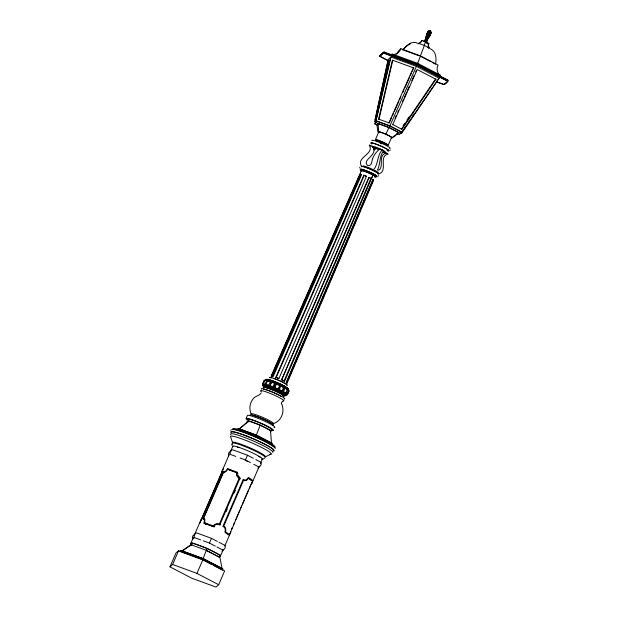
<?xml version="1.0" encoding="UTF-8"?>
<svg xmlns="http://www.w3.org/2000/svg" width="618" height="618" viewBox="0 0 618 618"><rect width="100%" height="100%" fill="white"/><g stroke="black" fill="none" stroke-linecap="round" stroke-linejoin="round"><path stroke-width="0.93" d="M378.116 123.662L378.703 131.441L377.922 132.152L376.941 124.72L378.116 123.662L388.931 127.632L398.587 132.654L391.542 138.138L395.311 135.759L398.587 132.654M280.441 384.527L281.09 384.574L280.811 385.678L284.095 387.749L282.596 391.209L281.09 392.538C273.975 391.325 279.622 388.66 280.054 384.087L276.841 382.666L274.029 389.348A10.753 1.197 23.4 0 1 284.195 395.149M384.798 52.175L383.708 52.198L383.284 52.939L417.351 65.493L417.807 64.28M274.029 389.348C271.518 388.575 274.608 381.113 276.864 382.805L274.029 389.348A10.753 1.197 23.4 0 0 264.604 386.883M447.247 79.614L447.849 80.101C448.707 83.399 438.587 87.849 447.857 81.221L417.413 65.361L383.276 52.847L379.661 56.362L383.338 53.024M424.211 45.91L420.271 56.184L430.468 61.499M444.35 83.801L444.095 84.627L436.833 82.009M359.691 167.887L359.823 167.277M387.857 61.653L375.219 119.575L376.331 118.571L390.128 59.598L387.857 61.653L389.68 62.078M376.285 118.841L388.714 61.854L390.421 60.317M417.59 63.461L420.541 55.937L400.889 48.737L398.757 50.661L396.493 54.16M390.908 57.01L388.15 59.506L374.485 122.125L375.991 120.757L390.908 57.01L416.416 66.358L439.159 78.208L402.31 132.322L400.804 133.689L402.928 130.522M391.573 117.721L389.232 122.959L378.61 119.119L392.407 60.155L413.759 67.926L412.198 71.418M392.801 60.24L378.996 119.204L378.61 119.119M427.988 44.99L428.853 43.461L421.986 40.44L420.271 42.75M204.689 519.182L203.623 518.409L223.561 472.337L225.794 471.712L227.71 469.325L235.497 472.113L236.655 472.608L236.679 475.698L237.891 477.32L240.302 478.85M201.035 519.947L222.271 471.696L224.249 472.422M428.683 48.606L429.301 48.042L424.195 45.377L425.617 41.769M204.002 523.176L204.473 520.209L203.083 518.842L223.446 471.789L225.67 471.233L227.579 468.676L237.42 472.283L236.957 473.851L237.273 475.489L240.124 477.899L219.761 524.952L217.845 524.28L216.084 524.466L214.662 525.37L213.836 526.783L204.002 523.176L205.786 524.458M213.627 526.706L206.466 524.079L204.597 522.735L204.944 519.9L203.623 518.409M193.403 538.572L194.485 537.59A3.098 2.588 -76.4 0 1 196.524 532.87L211.503 538.355L209.456 543.083L203.291 540.82M235.744 456.401L230.452 454.462A3.098 2.588 -76.4 0 1 232.499 449.742L247.47 455.227L245.431 459.954L240.147 458.015M421.986 40.44L420.711 42.348L417.838 43.839M251.472 483.94L252.762 480.449L249.602 478.177L248.366 477.498L246.404 479.838L244.975 480.047L243.237 479.383L222.874 526.436C225.246 527.131 225.879 529.997 224.782 531.998L229.232 535.188L229.95 533.458M252.183 482.21L250.723 485.269M203.129 558.664L206.335 550.337L191.093 544.752L181.862 550.87L203.129 558.664L222.094 568.552L219.931 557.421L206.335 550.337M426.922 42.874L425.393 41.978L426.806 38.602A27.988 1.406 -66.3 0 0 429.456 32.584L430.035 31.062A1.854 1.846 47.8 0 1 430.978 33.488A27.988 27.771 47.8 0 1 427.702 39.127A4.535 4.504 47.8 0 0 426.922 42.874L426.605 42.851M260.255 425.169L256.292 435.165L239.236 428.907L248.776 420.958L260.255 425.169L270.491 430.499L271.503 443.091L257.142 435.605M400.889 48.737C399.869 51.966 396.586 54.369 393.257 54.538M200.611 521.244L200.162 522.565M287.169 383.044L373.62 180.193L373.009 179.583L286.458 382.341L287.169 383.044L286.258 382.658L372.839 179.861L372.291 179.32M288.173 379.691L289.286 377.019M290.066 375.257L292.314 369.927M293.086 368.158L294.207 365.493M294.979 363.724L296.099 361.059M296.872 359.29L301.012 349.533M301.785 347.764L302.905 345.099M303.677 343.33L309.718 329.139M310.483 327.37L315.775 314.948M316.91 312.291L317.66 310.514M318.424 308.745L319.552 306.08M320.317 304.311L324.473 294.554M325.238 292.785L326.366 290.12M327.123 288.351L328.258 285.686M329.015 283.917L333.179 274.16M333.929 272.391L335.064 269.734M335.821 267.965L349.78 235.219M350.537 233.449L351.673 230.8M352.422 229.023L360.348 210.444M361.105 208.675L362.233 206.018M362.99 204.249L369.031 190.089M369.788 188.32L370.916 185.663M371.673 183.894L373.179 180.356M388.081 60.749L379.63 56.083L383.708 52.198L417.706 64.666L448.027 80.464M284.01 381.043L370.9 178.471L371.441 178.617L372.986 175.041L284.635 381.221L281.646 379.838L286.211 369.232M286.976 367.463L310.97 311.781M311.735 310.012L368.869 177.436L371.441 178.617M281.646 379.838L369.147 177.451M169.973 566.86L175.945 553.056L178.587 550.669L202.928 559.591L224.635 570.908L218.664 584.713L216.03 587.1L191.68 578.178L169.973 566.86L172.607 564.473L178.587 550.669M213.403 565.385L222.472 570.113L222.998 568.884L203.222 558.579L181.051 550.445L180.518 551.673L201.808 559.483M271.935 444.512L272.414 443.423L256.393 435.072L238.432 428.49L237.953 429.58L240.649 430.568M190.8 543.353L193.419 537.297M194.168 535.567L201.275 519.135M222.271 471.696L221.908 471.457L229.456 454.014M230.591 451.395L232.855 446.165M199.923 523.106L222.804 469.827M190.298 545.787L192.461 543.013L207.138 548.398L220.224 555.219L219.359 557.212L206.273 550.399L207.138 548.398M246.134 418.486L247.47 415.404A14.94 1.669 23.4 0 1 264.249 420.974A14.94 1.669 23.4 0 1 273.967 427.517M191.595 545.014L192.461 543.013M377.281 125.23L374.802 123.94L376.841 121.198L389.803 125.948L401.36 131.974L399.321 134.709L396.725 133.758M265.918 387.262L263.314 386.165L262.611 384.041L264.102 380.58L266.52 379.352L267.71 379.761L266.188 379.475L265.871 380.201L264.898 380.286L263.399 383.747L263.979 384.574L265.632 384.883L265.601 386.204L266.968 386.76M265.122 387.44L263.407 386.343L262.704 384.241L264.203 380.781M262.611 384.041L264.527 380.279M374.802 123.94L376.841 121.198M265.84 379.467L265.13 380.472L265.524 380.194M265.222 380.665L266.234 379.792M262.928 385.57L263.631 384.566L263.029 383.739M266.597 387.131L264.017 385.902L263.979 384.574M264.295 387.138L264.265 385.864M265.632 384.883L265.176 384.079L266.667 380.618L267.524 380.51L267.841 379.784L269.154 380.039M264.782 386.219L264.79 387.471M265.964 384.296L267.463 380.835L270.931 381.569L271.673 380.657L273.017 381.275L272.26 381.206L271.402 382.14L269.904 385.601L270.182 387.826L266.296 386.389L265.964 384.296L268.822 385.215L268.838 387.208M268.266 380.711L269.131 379.846L271.673 380.657M361.329 170.761L271.078 376.254M268.822 385.215L270.321 381.754L270.931 381.569M375.443 139.629L378.741 132.005M269.293 387.509L272.129 380.958M273.04 388.938L275.875 382.387M366.482 176.261L278.896 378.61L276.184 377.536L275.806 377.266L363.847 175.218L366.505 176.377L363.847 175.218M400.727 133.442L389.162 127.416L389.803 125.948M256.393 435.072L255.922 436.169L259.29 437.923M203.222 558.579L202.696 559.808L211.758 564.528M218.664 584.713L196.957 573.404L202.928 559.591M417.351 64.218L417.729 63.36L392.036 53.936L391.665 54.801L417.351 64.218L447.849 80.101M220.363 524.929L219.297 524.157L239.236 478.085M277.343 389.834L278.046 388.197M277.93 391.101L280.765 384.55L280.054 384.087M226.118 511.634L227.269 508.977M234.168 493.025L235.319 490.368M278.254 391.124L279.413 389.618L280.811 385.678M388.189 145.238L391.495 137.605M281.09 392.538L280.533 392.399L281.29 392.809L282.001 391.171M282.704 389.533L284.125 386.258L287.076 388.158L286.767 388.884L287.285 389.595L285.794 393.048L284.875 393.257L282.758 392.005L282.449 392.731L281.29 392.809M283.786 387.162L283.925 385.987L281.09 384.574M287.285 389.595L285.022 388.251L284.751 386.435M282.758 392.005L283.523 391.704L285.022 388.251M286.428 387.664L287.254 387.965L287.285 389.24L288.845 390.862L287.347 394.323L286.327 394.438L286.01 395.165L285.315 395.304L283.137 393.898L284.558 393.983L284.875 393.257M284.427 394.516L286.35 393.434L287.347 394.323M285.361 395.628L283.121 395.45L285.361 395.628L285.678 394.902L286.652 394.817M286.35 393.434L287.841 389.973L287.285 389.24M284.697 395.752L283.84 395.342L285.709 395.636L286.42 394.632L287.447 394.523L288.938 391.063L288.235 388.938M288.22 390.066L288.529 389.34L287.254 387.965M285.709 395.636L286.42 394.632M286.026 394.91L287.022 394.825L288.938 391.063M231.549 529.24L232.298 527.502M233.434 524.883L234.183 523.145M235.319 520.526L236.076 518.788M236.825 517.042L237.961 514.431M238.71 512.685L239.846 510.074M240.595 508.328L241.731 505.717M242.48 503.971L248.513 490.028M249.27 488.29L250.398 485.671M244.203 500.333L229.888 533.728M244.975 498.556L250.344 486.157M220.302 556.316L223.291 549.402M224.79 545.941L230.777 532.098L230.414 531.859M259.336 466.103L251.41 484.419L250.777 484.806M260.472 463.492L262.356 459.128M440.263 76.153L440.634 75.296L417.729 63.36M276.184 377.536L364.172 175.45M271.588 376.061L360.224 174.183L361.654 174.492L273.249 376.416L271.588 376.061L272.445 376.47L360.958 174.531L360.224 174.183L271.611 376.068M222.743 470.097L223.453 468.359M388.846 122.874L413.365 67.833L413.759 67.926M392.353 115.975L393.519 113.349M394.292 111.603L398.965 101.12M399.746 99.374L400.912 96.756M402.859 92.383L404.025 89.764M404.805 88.019L409.479 77.536M410.252 75.79L411.426 73.163M375.991 120.757L389.904 125.856L416.416 66.358M395.056 118.208L396.223 115.589M397.783 112.09L398.556 110.344M402.449 101.607L403.616 98.988M404.396 97.242L406.737 91.997M407.509 90.251L409.07 86.759M411.797 80.641L414.13 75.404M415.682 71.904L416.462 70.158M392.731 124.581L417.25 69.548L435.945 79.282L401.862 129.34L392.33 124.318M388.931 127.632L385.902 134.083L378.703 131.441M261.105 393.009C259.49 396.115 254.801 395.798 253.001 399.004C249.564 403.253 248.984 409.301 251.287 414.222M428.853 43.461L428.351 45.709L429.301 48.042M417.351 65.493L447.787 81.282M429.834 31.348L430.02 31.047A1.854 1.645 -54.3 0 1 430.839 33.31A27.988 24.759 -54.3 0 1 427.617 39.027A4.535 4.009 -54.3 0 0 426.775 42.696M204.597 522.735L213.542 526.011L214.168 524.945C215.558 523.755 217.636 523.168 219.297 524.157M230.753 430.36L231.024 429.943M221.908 471.457L222.225 470.97M230.46 532.585L230.777 532.098M390.02 150.359L390.321 149.896M403.423 129.919L406.605 125.176M408.73 122.016L410.329 119.645M412.453 116.485L414.083 113.921M403.168 125.608L404.79 123.221M406.961 120.046L409.124 116.864M378.409 176.115L378.764 175.597M372.592 170.784C378.703 165.253 376.617 155.643 382.287 149.896L383.508 150.769C379.313 156.238 380.425 164.017 377.544 170.027L377.783 170.352C385.323 168.729 376.656 153.944 386.945 153.241L388.158 154.114C377.814 156.184 388.884 171.889 378.231 173.952M402.542 49.934L406.768 46.002L410.298 43.801M264.782 458.085L263.113 459.081M382.287 149.896L379.599 148.915C377.297 151.232 374.894 153.565 373.519 156.593C371.287 159.421 372.924 166.234 367.733 165.562C360.958 159.444 379.815 154.963 371.997 146.126L369.309 145.137C374.771 154.508 354.995 157.103 361.939 166.875M437.776 79.459L439.159 78.208M436.416 81.468L437.552 80.44L402.364 131.503M237.134 429.665L238.432 428.49M248.776 420.958L238.842 429.371M179.846 551.534L181.051 550.445M191.093 544.752L182.596 550.893M219.166 556.177L220.224 555.219M266.52 379.352L265.446 379.746M263.237 384.844L263.631 384.566M263.314 386.165L264.875 386.312M288.235 389.811L288.621 389.533M285.029 395.752L286.103 395.358M287.022 394.825L287.447 394.523M283.044 401.074L281.785 402.102L281.437 403.693L281.344 403.284C285.238 410.777 281.831 421.097 273.411 423.562M418.857 43.608L419.661 43.167M271.14 454.091L265.408 456.779A17.999 2.009 23.4 0 0 248.421 447.138A17.999 2.009 23.4 0 0 232.631 442.944L230.715 437.026A22.194 2.472 23.4 0 1 252.855 443.345A22.194 2.472 23.4 0 1 269.927 454.253M380.024 55.535L384.079 52.074L417.791 64.434M382.596 152.615L384.249 152.252L386.945 153.241M423.523 41.383L425.393 41.978M266.852 379.352L268.428 379.653M266.188 379.475L267.841 379.784M265.871 380.201L267.524 380.51M264.898 380.286L266.667 380.618M263.399 383.747L265.176 384.079M263.662 385.3L265.323 385.609M264.017 385.902L265.601 386.204M283.925 385.987L283.368 385.848L284.125 386.258M417.366 43.09C411.542 40.433 406.35 45.578 403.114 49.896L419.367 55.852M268.575 379.985L271.24 380.842M267.463 380.835L270.321 381.754M266.373 385.084L269.039 385.941M266.057 385.81L268.722 386.667M285.972 387.355L286.76 387.633M427.007 43.283L428.459 43.816M418.463 43.275L424.195 45.377M436.972 81.931L444.157 84.573M376.207 122.665L389.162 127.416M381.708 150.112L383.508 150.769M375.759 149.139L373.96 148.482L374.006 149.201M246.041 432.546L255.018 435.837M237.42 472.917L229.371 469.958L227.579 468.676M249.657 479.537L252.816 480.696M201.962 518.286L204.743 519.614M226.142 533.357L229.456 534.57L225.408 531.665C226.227 529.827 225.825 527 223.693 526.25L243.639 480.178L244.952 480.68L246.551 480.402L248.521 478.255L252.569 481.159M194.485 537.59L200.649 539.854M172.607 564.473L196.957 573.404M272.638 381.005L275.759 382.218M272.26 381.206L275.528 382.48M271.943 381.932L275.211 383.206M271.402 382.14L274.91 383.508M269.904 385.601L273.411 386.968M270.051 386.304L273.326 387.579M269.734 387.03L273.009 388.305M269.803 387.556L272.924 388.768M275.806 377.266L278.865 378.479M263.407 386.343L264.234 386.551M285.315 395.304L284.489 395.103M372.839 179.861L373.62 180.193M282.797 394.392L285.4 395.489M276.663 382.951L280.047 384.442M276.346 383.678L279.73 385.168M276.122 384.01L279.745 385.609M274.631 387.471L278.247 389.07M274.454 388.05L277.837 389.541M274.145 388.776L277.521 390.267M274.006 389.216L277.227 390.638M281.128 384.952L284.102 386.435M280.904 386.157L284.095 387.749M279.413 389.618L282.596 391.209M278.919 390.051L281.893 391.534M278.602 390.777L281.576 392.26M368.869 177.436L370.9 178.471M281.962 379.861L284.635 381.221M420.541 55.937L438.062 65.068C436.339 68.104 437.057 72.221 439.298 74.77M432.167 62.387L435.566 64.156C436.501 58.617 436.308 51.224 430.244 48.752M379.583 56.192L388.042 60.595M389.904 125.856L402.31 132.322M385.902 134.083L392.322 137.428M247.47 455.227L253.318 458.27M255.821 459.576L260.827 462.187A3.098 2.742 -54.3 0 1 258.78 466.914L253.774 464.303M245.431 459.954L250.437 462.565M245.145 460.209L247.687 461.538M211.503 538.355L217.343 541.407M219.011 542.272L224.852 545.315A3.098 2.742 -54.3 0 1 222.812 550.043L216.964 547M209.456 543.083L215.296 546.127M269.131 379.846L269.803 380.209M266.296 386.389L270.251 388.567M284.968 386.907L287.076 388.158M284.651 387.633L286.767 388.884M283.523 391.704L285.794 393.048M282.449 392.731L284.558 393.983M281.916 392.986L283.932 394.176M435.945 79.282L435.543 79.027L401.461 129.077L401.862 129.34M379.599 148.915L380.812 149.788M371.997 146.126L373.218 146.999L374.639 150.12M369.309 145.137L370.522 146.01M236.655 472.608L237.907 473.504M223.446 471.789L224.342 472.43M213.542 526.011L214.794 526.907M203.083 518.842L203.979 519.483M287.602 388.513L288.529 389.34M287.841 389.973L288.845 390.862M285.392 393.612L286.327 394.438M285.076 394.338L286.01 395.165M262.704 384.241L263.708 385.13M263.021 385.763L263.948 386.59M239.321 478.34L238.363 476.918L238.154 475.118M263.314 385.292L263.685 385.895M428.004 46.837L428.204 47.717M247.996 422.256A13.156 1.468 23.4 0 1 258.625 424.527A13.156 1.468 23.4 0 1 270.321 431.681M247.285 419.908A14.94 1.669 23.4 0 1 261.144 423.268A14.94 1.669 23.4 0 1 270.939 430.306M261.53 391.897A12.746 1.421 23.4 0 1 271.827 394.099A12.746 1.421 23.4 0 1 283.16 401.028M247.864 419.668A13.156 1.468 23.4 0 1 260.981 423.415A13.156 1.468 23.4 0 1 271.101 429.881M250.097 414.825A12.746 1.421 23.4 0 1 264.419 419.583A12.746 1.421 23.4 0 1 272.716 425.169M251.194 413.797A12.151 1.352 23.4 0 1 264.844 418.324A12.151 1.352 23.4 0 1 272.754 423.654M261.507 389.131A12.746 1.421 23.4 0 1 274.222 392.762A12.746 1.421 23.4 0 1 284.025 399.027M263.816 387.718A11.155 1.244 23.4 0 1 274.94 390.893A11.155 1.244 23.4 0 1 283.523 396.377M264.18 387.865A10.753 1.197 23.4 0 1 274.91 390.931A10.753 1.197 23.4 0 1 283.175 396.215M252.685 415.226A12.151 1.352 23.4 0 1 264.295 419.599A12.151 1.352 23.4 0 1 272.77 424.404M263.477 389.24A11.155 1.244 23.4 0 1 270.529 391.418M271.402 391.766A11.155 1.244 23.4 0 1 273.411 392.608M274.075 392.894A11.155 1.244 23.4 0 1 280.997 396.331M232.978 446.729A16.138 1.8 23.4 0 1 249.069 451.325A16.138 1.8 23.4 0 1 261.476 459.251M190.923 543.917A16.138 1.8 23.4 0 1 207.007 548.514A16.138 1.8 23.4 0 1 219.421 556.439M239.722 477.876A3.685 3.26 -54.3 0 1 238.896 476.656M237.327 447.1A14.739 1.645 23.4 0 1 239.019 447.602M258.787 456.408A14.739 1.645 23.4 0 1 259.946 457.173M232.314 443.67A17.999 2.009 23.4 0 1 248.104 447.865A17.999 2.009 23.4 0 1 265.091 457.505M230.893 434.678A22.982 2.565 23.4 0 1 251.055 440.031A22.982 2.565 23.4 0 1 272.747 452.345M231.062 432.615A23.662 2.634 23.4 0 1 254.662 439.352A23.662 2.634 23.4 0 1 272.862 450.978M233.141 429.495A22.982 2.565 23.4 0 1 253.295 434.856A22.982 2.565 23.4 0 1 274.987 447.162M231.503 432.059A22.982 2.565 23.4 0 1 254.601 439.406A22.982 2.565 23.4 0 1 273.535 450.53M231.881 429.479A23.662 2.634 23.4 0 1 255.659 437.042A23.662 2.634 23.4 0 1 275.157 448.49M232.499 429.749A22.982 2.565 23.4 0 1 252.839 435.906A22.982 2.565 23.4 0 1 274.353 447.417M361.939 171.371A7.54 0.842 23.4 0 1 368.027 172.677A7.54 0.842 23.4 0 1 374.732 176.771M267.022 379.815A11.356 1.267 23.4 0 1 276.98 382.465A11.356 1.267 23.4 0 1 287.702 388.544M269.564 377.776A9.803 1.089 23.4 0 1 279.336 380.564A9.803 1.089 23.4 0 1 286.876 385.385M266.814 379.715A11.356 1.267 23.4 0 1 267.432 379.63M268.714 379.861A11.356 1.267 23.4 0 1 279.568 383.948A11.356 1.267 23.4 0 1 287.486 388.444M270.367 377.822A8.837 0.989 23.4 0 1 271.85 377.93M273.303 378.347A8.837 0.989 23.4 0 1 282.279 382.055A8.837 0.989 23.4 0 1 286.528 384.921M376.663 141.02A5.979 0.664 23.4 0 1 381.491 142.055A5.979 0.664 23.4 0 1 386.806 145.3M372.005 140.649A9.958 1.112 23.4 0 1 381.939 143.484A9.958 1.112 23.4 0 1 389.603 148.382M371.596 143.793A9.958 1.112 23.4 0 1 380.842 146.033A9.958 1.112 23.4 0 1 387.37 150.722M371.951 143.917A9.54 1.066 23.4 0 1 380.804 146.064A9.54 1.066 23.4 0 1 387.061 150.56M372.6 146.636A6.968 0.78 23.4 0 1 379.552 148.621A6.968 0.78 23.4 0 1 384.914 152.043M375.443 148.66A3.484 0.386 23.4 0 1 378.919 149.649M361.399 166.636A9.363 1.043 23.4 0 1 370.73 169.309A9.363 1.043 23.4 0 1 377.93 173.905M360.866 169.927A9.363 1.043 23.4 0 1 368.428 171.549A9.363 1.043 23.4 0 1 376.756 176.632M360.943 169.656A8.567 0.958 23.4 0 1 369.479 172.098A8.567 0.958 23.4 0 1 376.068 176.308M361.144 171.078A8.567 0.958 23.4 0 1 369.093 173.001A8.567 0.958 23.4 0 1 374.709 177.042M383.554 151.51A6.968 0.78 23.4 0 1 382.658 152.322M374.863 149.031A6.968 0.78 23.4 0 1 373.643 148.359M372.608 147.084A6.968 0.78 23.4 0 1 379.228 149.363M362.179 166.404A8.961 0.997 23.4 0 1 371.758 169.819A8.961 0.997 23.4 0 1 378.077 173.673M363.508 165.863A8.961 0.997 23.4 0 1 372.422 169.247M375.002 170.514A8.961 0.997 23.4 0 1 378.394 172.947M380.147 143.206A5.979 0.664 23.4 0 1 381.576 143.816M192.862 539.058A3.098 2.742 -54.3 0 1 194.902 534.338M223.252 549.688A3.098 2.588 -76.4 0 1 222.016 551.171M228.83 455.93A3.098 2.742 -54.3 0 1 230.877 451.21M259.228 466.559A3.098 2.588 -76.4 0 1 257.992 468.042M429.425 31.155A1.854 1.004 -62.5 0 1 430.275 32.978A27.988 15.102 -62.5 0 1 427.285 38.834A4.535 2.449 -62.5 0 0 426.219 42.372M426.598 35.226A27.988 24.759 -54.3 0 0 425.802 38.362A4.535 4.009 -54.3 0 1 425.632 38.988M426.938 34.199A27.988 24.759 -54.3 0 1 427.733 32.167A1.854 1.645 -54.3 0 1 430.02 31.047A1.854 1.846 47.8 0 0 427.586 31.997A27.988 27.771 47.8 0 0 425.717 38.254A4.535 4.504 47.8 0 1 424.072 41.012M425.377 39.591A4.535 4.009 -54.3 0 1 424.187 41.159M426.126 38.555A4.535 2.449 -62.5 0 1 425.926 39.158M430.298 31.897A1.854 0.842 -69.9 0 0 429.695 30.985A1.854 0.842 -69.9 0 0 428.583 32.236A27.988 12.669 -69.9 0 0 426.296 38.401A4.535 2.055 -69.9 0 1 424.52 41.622M430.854 32.515A1.854 1.553 -76.4 0 0 427.895 32.02A27.988 23.353 -76.4 0 0 425.895 38.27A4.535 3.785 -76.4 0 1 423.832 41.406M430.816 33.001A1.854 1.553 -76.4 0 1 430.669 33.465M426.822 39.552A4.535 2.055 -69.9 0 1 427.115 38.988M430.221 34.453A27.988 23.353 -76.4 0 1 429.232 36.385M428.683 37.319A27.988 23.353 -76.4 0 1 427.517 39.112A4.535 3.785 -76.4 0 0 426.714 40.896M376.663 140.827A5.485 0.61 23.4 0 1 376.617 140.634M377.544 140.703A5.485 0.61 23.4 0 1 385.539 144.079M386.235 144.527A5.485 0.61 23.4 0 1 386.659 145.045M376.864 140.858A6.968 0.78 23.4 0 1 377.335 139.915A6.968 0.78 23.4 0 1 385.987 143.569A6.968 0.78 23.4 0 1 387.022 145.145M379.282 132.661A6.968 0.78 23.4 0 1 384.914 133.867A6.968 0.78 23.4 0 1 391.109 137.659M377.219 140.749A5.485 0.61 23.4 0 1 381.654 141.7A5.485 0.61 23.4 0 1 386.536 144.682M232.059 444.945L231.928 444.327L232.067 444.983"/></g></svg>
